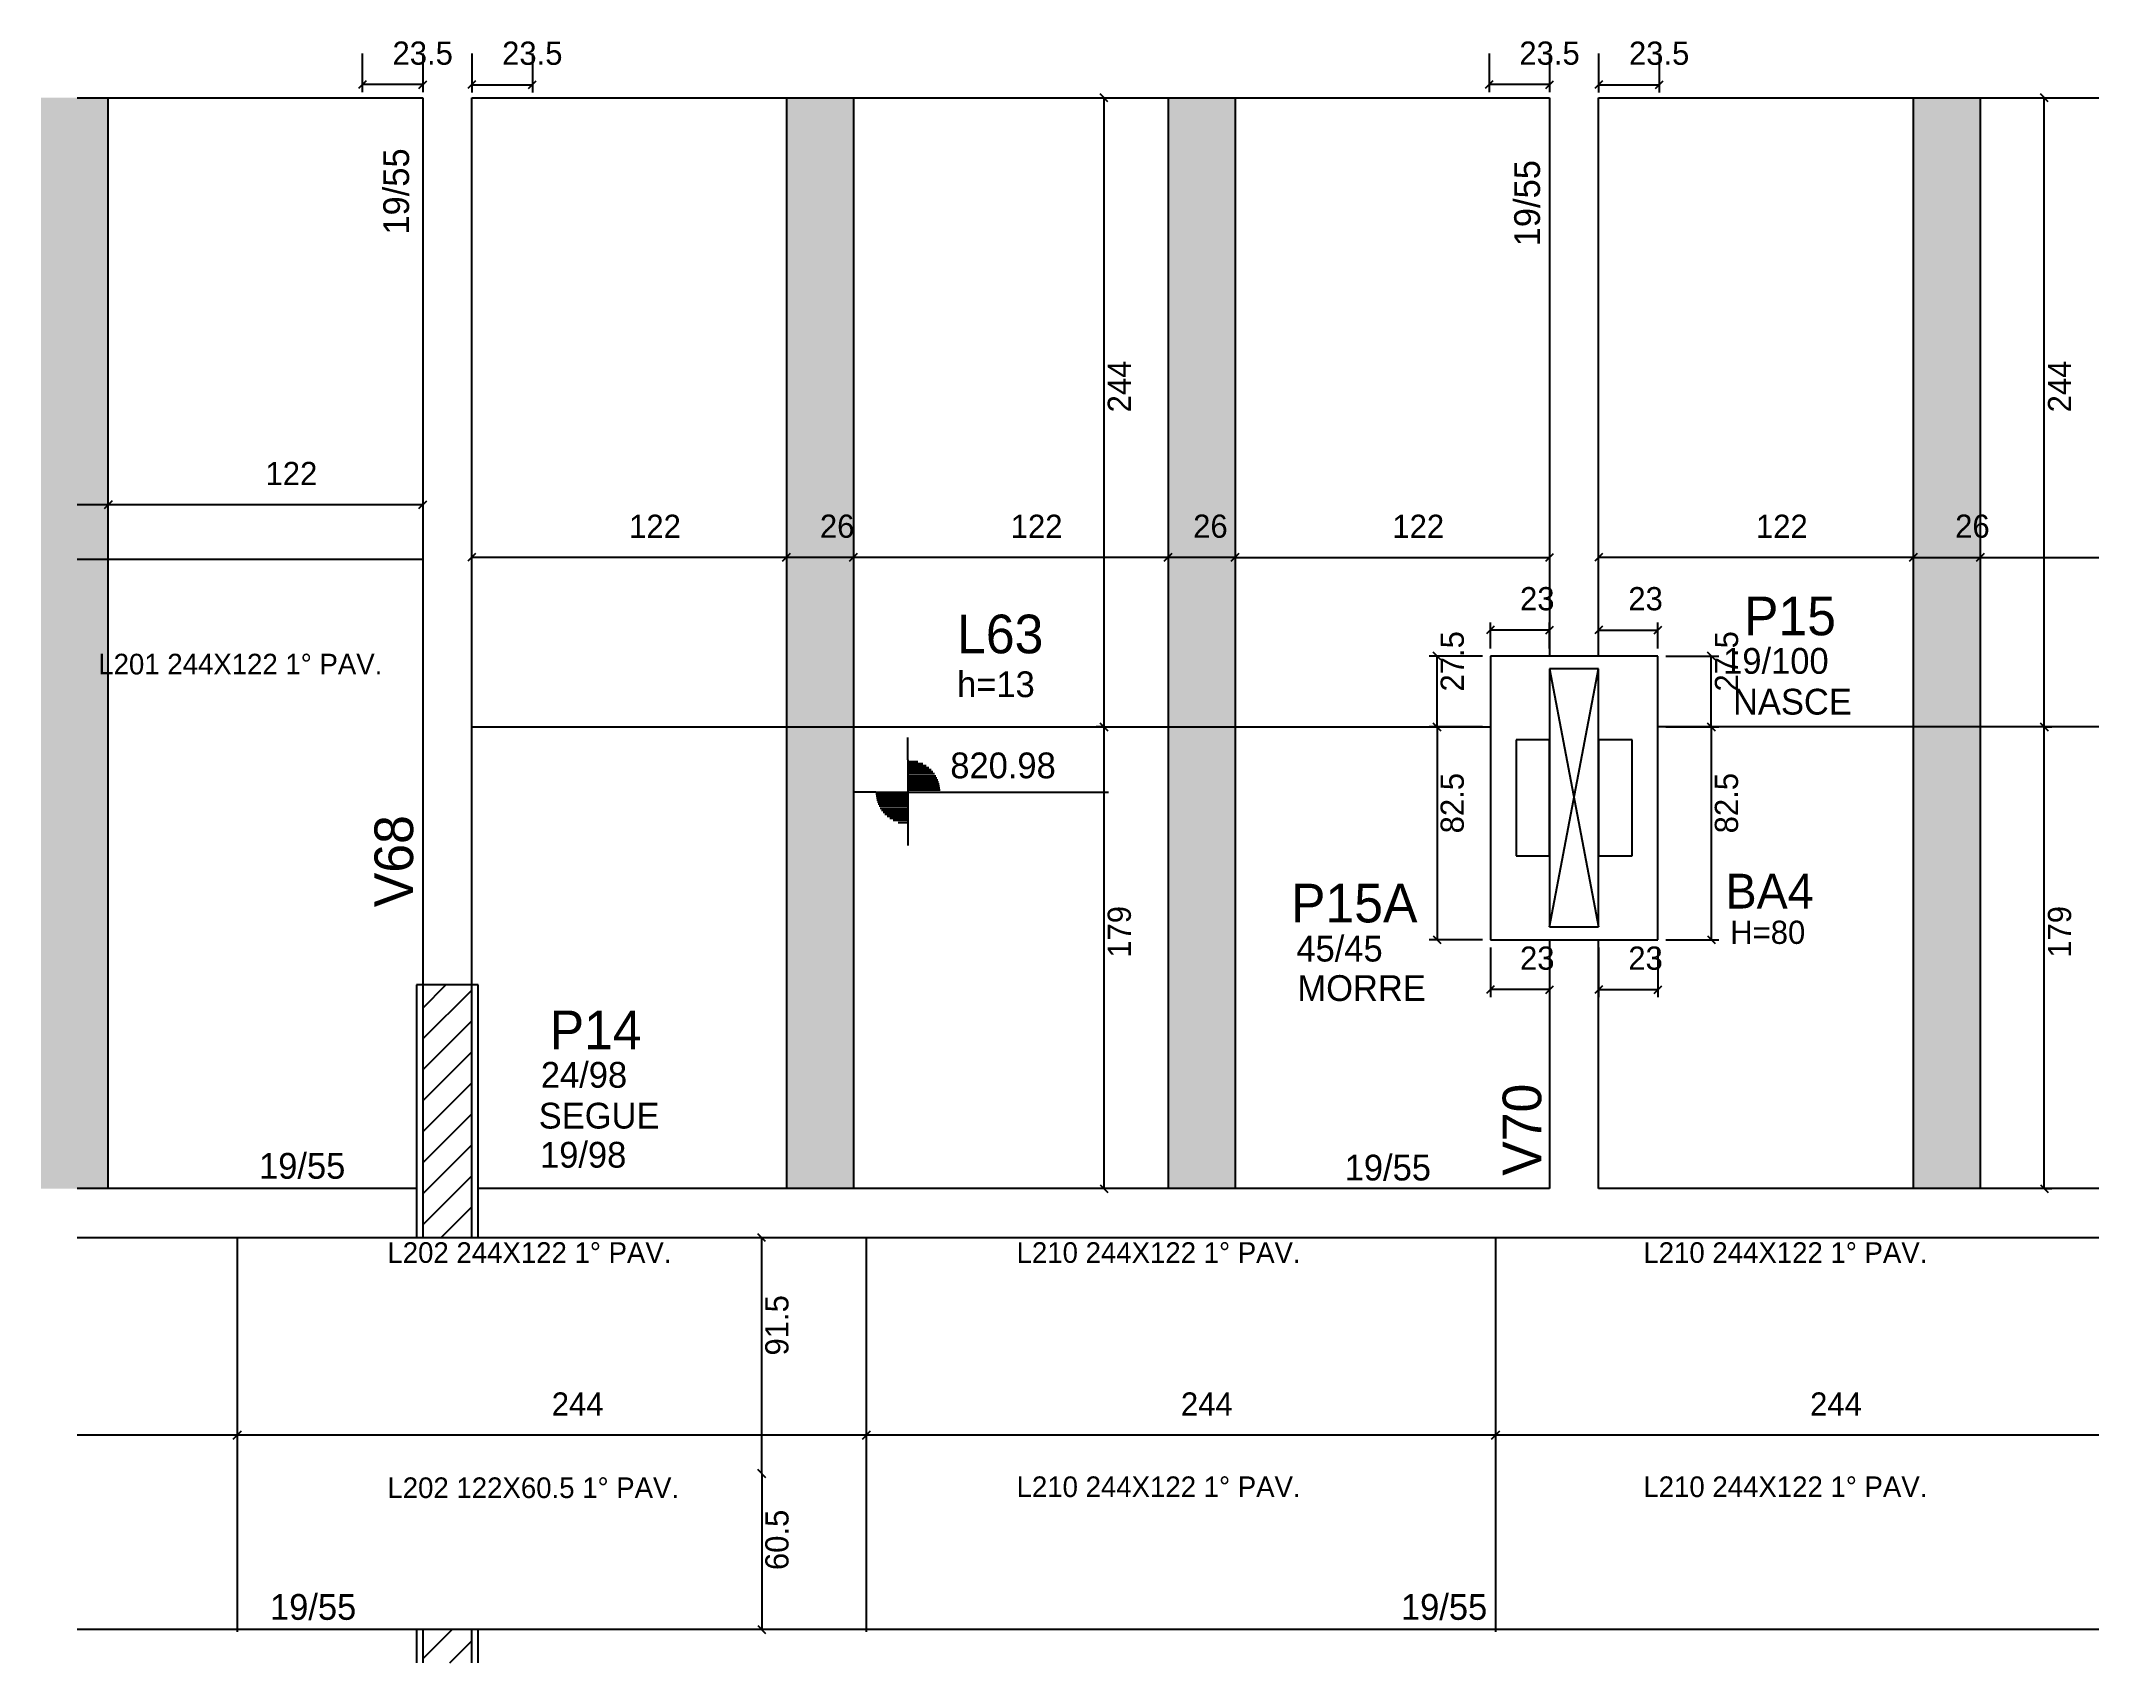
# Model space of a CAD drawing. Header units: metres. Extents: x 5408 to 6206, y 2513 to 3142.
import ezdxf

# ---------------------------------------------------------------- set-up
doc = ezdxf.new("R2010")
doc.units = ezdxf.units.M
for name, color, linetype in [('1', 7, 'Continuous'), ('3', 7, 'Continuous'), ('4', 7, 'Continuous'), ('7', 7, 'Continuous'), ('AUX00', 7, 'Continuous'), ('Hachura', 7, 'Continuous'), ('Painéis', 7, 'Continuous')]:
    doc.layers.add(name, color=color, linetype=linetype)

msp = doc.modelspace()

# ---------------------------------------------------------------- hatches: boundary and pattern name
at = {"layer": 'Hachura'}
h = msp.add_hatch(color=7, dxfattribs=at)
h.dxf.hatch_style = 1
h.paths.add_polyline_path([(5434.16, 3120.17), (5408.16, 3120.17), (5408.16, 2697.17), (5434.16, 2697.17), (5434.16, 3120.17)])
h = msp.add_hatch(color=7, dxfattribs=at)
h.dxf.hatch_style = 1
h.paths.add_polyline_path([(5723.16, 2697.17), (5697.16, 2697.17), (5697.16, 3120.17), (5723.16, 3120.17), (5723.16, 2697.17)])
h = msp.add_hatch(color=7, dxfattribs=at)
h.dxf.hatch_style = 1
h.paths.add_polyline_path([(5871.16, 2697.17), (5845.16, 2697.17), (5845.16, 3120.17), (5871.16, 3120.17), (5871.16, 2697.17)])
h = msp.add_hatch(color=7, dxfattribs=at)
h.dxf.hatch_style = 1
h.paths.add_polyline_path([(6134.16, 2697.17), (6160.16, 2697.17), (6160.16, 3120.17), (6134.16, 3120.17), (6134.16, 2697.17)])

# ---------------------------------------------------------------- linework, layer by layer
at = {"layer": '1', "color": 1, "lineweight": 25}
for p, q in [((5993.16, 2798.67), (6012.16, 2898.67)), ((5993.16, 2898.67), (6012.16, 2798.67))]:
    msp.add_line(p, q, dxfattribs=at)
at = {"layer": '3', "color": 3, "lineweight": 25}
for p, q in [((5744.32, 2863.45), (5744.32, 2872.03)), ((5744.32, 2863.45), (5744.32, 2838.45)), ((5744.32, 2862.84), (5748.17, 2862.84)), ((5744.32, 2862.05), (5750.07, 2862.05)), ((5744.32, 2861.25), (5751.39, 2861.25)), ((5744.32, 2860.46), (5752.43, 2860.46)), ((5744.32, 2859.67), (5753.28, 2859.67)), ((5744.32, 2858.87), (5753.98, 2858.87)), ((5744.32, 2858.08), (5754.58, 2858.08)), ((5744.32, 2857.29), (5755.09, 2857.29)), ((5731.82, 2850.95), (5723.11, 2850.95)), ((5731.82, 2850.95), (5756.82, 2850.95)), ((5744.32, 2850.15), (5731.82, 2850.15)), ((5744.32, 2849.36), (5731.92, 2849.36)), ((5744.32, 2856.5), (5755.52, 2856.5)), ((5744.32, 2855.7), (5755.88, 2855.7)), ((5744.32, 2854.91), (5756.18, 2854.91)), ((5744.32, 2854.12), (5756.41, 2854.12)), ((5744.32, 2853.32), (5756.59, 2853.32)), ((5744.32, 2852.53), (5756.72, 2852.53)), ((5744.32, 2851.74), (5756.82, 2851.74)), ((5756.82, 2850.95), (5822.13, 2850.95)), ((5744.32, 2848.57), (5732.05, 2848.57)), ((5744.32, 2847.77), (5732.23, 2847.77)), ((5744.32, 2846.98), (5732.47, 2846.98)), ((5744.32, 2846.19), (5732.76, 2846.19)), ((5744.32, 2845.4), (5733.12, 2845.4)), ((5744.32, 2844.6), (5733.55, 2844.6)), ((5744.32, 2843.81), (5734.06, 2843.81)), ((5744.32, 2843.02), (5734.66, 2843.02)), ((5744.32, 2842.22), (5735.37, 2842.22)), ((5744.32, 2841.43), (5736.21, 2841.43)), ((5744.32, 2840.64), (5737.25, 2840.64)), ((5744.32, 2839.85), (5738.57, 2839.85)), ((5744.32, 2839.05), (5740.47, 2839.05)), ((5744.32, 2838.45), (5744.32, 2830.23)), ((5556.16, 2767.19), (5565.13, 2776.17)), ((5556.16, 2755.17), (5575.16, 2774.17)), ((5556.16, 2743.15), (5575.16, 2762.15)), ((5556.16, 2731.13), (5575.16, 2750.13)), ((5556.16, 2719.11), (5575.16, 2738.11)), ((5556.16, 2707.09), (5575.16, 2726.09)), ((5556.16, 2695.07), (5575.16, 2714.07)), ((5556.16, 2683.05), (5575.16, 2702.05)), ((5563.29, 2678.17), (5575.16, 2690.03)), ((5556.16, 2514.76), (5567.56, 2526.17)), ((5566.66, 2513.24), (5575.16, 2521.74))]:
    msp.add_line(p, q, dxfattribs=at)
for points in [[(5422.16, 3120.17), (5556.16, 3120.17)], [(5556.16, 3120.17), (5556.16, 2776.17)], [(5575.16, 3120.17), (5993.16, 3120.17)], [(5575.16, 2776.17), (5575.16, 3120.17)], [(5993.16, 3120.17), (5993.16, 2903.67)], [(6012.16, 3120.17), (6206.14, 3120.17)], [(6012.16, 2903.67), (6012.16, 3120.17)], [(6035.16, 2903.67), (5970.16, 2903.67)], [(5970.16, 2903.67), (5970.16, 2793.67)], [(6035.16, 2793.67), (6035.16, 2903.67)], [(5970.16, 2793.67), (6035.16, 2793.67)], [(5993.16, 2793.67), (5993.16, 2697.17)], [(6012.16, 2697.17), (6012.16, 2793.67)], [(5553.66, 2697.17), (5422.16, 2697.17)], [(5993.16, 2697.17), (5577.66, 2697.17)], [(6206.14, 2697.17), (6012.16, 2697.17)], [(5422.16, 2678.17), (5553.66, 2678.17)], [(5577.66, 2678.17), (6002.66, 2678.17)], [(6002.66, 2678.17), (6206.14, 2678.17)], [(5553.66, 2526.17), (5422.16, 2526.17)], [(6002.66, 2526.17), (5577.66, 2526.17)], [(6206.14, 2526.17), (6002.66, 2526.17)]]:
    msp.add_lwpolyline(points, dxfattribs=at)
at = {"layer": '7', "color": 7, "lineweight": 25}
for points in [[(6012.16, 2898.67), (5993.16, 2898.67)], [(5993.16, 2898.67), (5993.16, 2798.67)], [(6012.16, 2798.67), (6012.16, 2898.67)], [(5993.16, 2871.17), (5980.16, 2871.17)], [(5980.16, 2871.17), (5980.16, 2826.17)], [(5993.16, 2826.17), (5993.16, 2871.17)], [(6025.16, 2871.17), (6012.16, 2871.17)], [(6012.16, 2871.17), (6012.16, 2826.17)], [(6025.16, 2826.17), (6025.16, 2871.17)], [(5980.16, 2826.17), (5993.16, 2826.17)], [(6012.16, 2826.17), (6025.16, 2826.17)], [(5993.16, 2798.67), (6012.16, 2798.67)], [(5577.66, 2776.17), (5553.66, 2776.17)], [(5553.66, 2776.17), (5553.66, 2678.17)], [(5575.16, 2776.17), (5556.16, 2776.17)], [(5556.16, 2776.17), (5556.16, 2678.17)], [(5575.16, 2678.17), (5575.16, 2776.17)], [(5577.66, 2678.17), (5577.66, 2776.17)], [(5553.66, 2678.17), (5577.66, 2678.17)], [(5556.16, 2678.17), (5575.16, 2678.17)], [(5577.66, 2526.17), (5553.66, 2526.17)], [(5553.66, 2526.17), (5553.66, 2513.24)], [(5575.16, 2526.17), (5556.16, 2526.17)], [(5556.16, 2526.17), (5556.16, 2513.24)], [(5575.16, 2513.24), (5575.16, 2526.17)], [(5577.66, 2513.24), (5577.66, 2526.17)]]:
    msp.add_lwpolyline(points, dxfattribs=at)
at = {"layer": 'Painéis', "color": 4, "lineweight": 25}
for p, q in [((5532.66, 3137.31), (5532.66, 3122.31)), ((5556.16, 3137.31), (5556.16, 3122.31)), ((5575.16, 3137.31), (5575.16, 3122.26)), ((5598.66, 3137.31), (5598.66, 3122.26)), ((5969.66, 3137.31), (5969.66, 3122.31)), ((5993.16, 3137.31), (5993.16, 3122.31)), ((6012.16, 3137.31), (6012.16, 3122.26)), ((6035.66, 3137.31), (6035.66, 3122.26)), ((5556.16, 3125.31), (5532.66, 3125.31)), ((5575.16, 3125.26), (5598.66, 3125.26)), ((5820.34, 2876.17), (5820.34, 3120.17)), ((5993.16, 3125.31), (5969.66, 3125.31)), ((6012.16, 3125.26), (6035.66, 3125.26)), ((6184.97, 2876.17), (6184.97, 3120.17)), ((5556.16, 2976.79), (5556.16, 2959.42)), ((5422.16, 2962.42), (5434.16, 2962.42)), ((5434.16, 2962.42), (5556.16, 2962.42)), ((5697.16, 2941.95), (5575.16, 2941.95)), ((5723.16, 2941.95), (5697.16, 2941.95)), ((5845.16, 2941.95), (5723.16, 2941.95)), ((5871.16, 2941.95), (5845.16, 2941.95)), ((5871.16, 2941.95), (5993.16, 2941.95)), ((6134.16, 2941.95), (6012.16, 2941.95)), ((6134.16, 2941.95), (6160.16, 2941.95)), ((6160.16, 2941.95), (6206.14, 2941.95)), ((5970.16, 2906.67), (5970.16, 2916.73)), ((5993.16, 2913.73), (5970.16, 2913.73)), ((5993.16, 2906.67), (5993.16, 2916.73)), ((6012.16, 2906.67), (6012.16, 2916.73)), ((6012.16, 2913.73), (6035.16, 2913.73)), ((6035.16, 2906.67), (6035.16, 2916.73)), ((5967.16, 2903.67), (5946.48, 2903.67)), ((5949.48, 2876.17), (5949.48, 2903.67)), ((6038.16, 2903.67), (6058.83, 2903.67)), ((6055.83, 2876.17), (6055.83, 2903.67)), ((5820.28, 2876.17), (5817.34, 2876.17)), ((5820.34, 2697.17), (5820.34, 2876.17)), ((5967.16, 2876.17), (5946.48, 2876.17)), ((5967.16, 2876.17), (5946.48, 2876.17)), ((5949.48, 2876.17), (5949.48, 2793.67)), ((6038.16, 2876.17), (6058.83, 2876.17)), ((6038.16, 2876.17), (6058.83, 2876.17)), ((6055.83, 2876.17), (6055.83, 2793.67)), ((6184.97, 2697.17), (6184.97, 2876.17)), ((6185.03, 2876.17), (6187.97, 2876.17)), ((5967.16, 2793.67), (5946.48, 2793.67)), ((6038.16, 2793.67), (6058.83, 2793.67)), ((5970.16, 2790.67), (5970.16, 2771.34)), ((5993.16, 2790.67), (5993.16, 2771.34)), ((6012.16, 2790.67), (6012.16, 2771.34)), ((6035.16, 2790.67), (6035.16, 2771.34)), ((5993.16, 2774.34), (5970.16, 2774.34)), ((6012.16, 2774.34), (6035.16, 2774.34)), ((5820.28, 2697.17), (5817.34, 2697.17)), ((6185.03, 2697.17), (6187.97, 2697.17)), ((5687.59, 2586.67), (5687.59, 2678.17)), ((5484.16, 2601.54), (5422.16, 2601.54)), ((5728.16, 2601.54), (5484.16, 2601.54)), ((5972.16, 2601.54), (5728.16, 2601.54)), ((6206.14, 2601.54), (5972.16, 2601.54)), ((5687.59, 2586.67), (5687.59, 2526.17))]:
    msp.add_line(p, q, dxfattribs=at)
at = {"layer": 'Painéis', "color": 200, "lineweight": 25}
for p, q in [((5434.16, 2697.17), (5434.16, 3120.17)), ((5697.16, 3120.17), (5697.16, 2697.17)), ((5723.16, 3120.17), (5723.16, 2697.17)), ((5845.16, 3120.17), (5845.16, 2697.17)), ((5871.16, 3120.17), (5871.16, 2697.17)), ((6134.16, 3120.17), (6134.16, 2697.17)), ((6160.16, 3120.17), (6160.16, 2697.17)), ((5556.16, 2941.17), (5422.16, 2941.17)), ((5575.16, 2876.17), (5970.16, 2876.17)), ((6206.14, 2876.17), (6035.16, 2876.17)), ((5484.16, 2678.17), (5484.16, 2525.24)), ((5728.16, 2678.17), (5728.16, 2525.24)), ((5972.16, 2678.17), (5972.16, 2525.24))]:
    msp.add_line(p, q, dxfattribs=at)
at = {"layer": 'Painéis', "color": 0, "lineweight": 25}
for p, q in [((5534.16, 3126.81), (5531.16, 3123.81)), ((5554.66, 3123.81), (5557.66, 3126.81)), ((5576.66, 3126.76), (5573.66, 3123.76)), ((5597.16, 3123.76), (5600.16, 3126.76)), ((5821.84, 3118.67), (5818.84, 3121.67)), ((5971.16, 3126.81), (5968.16, 3123.81)), ((5991.66, 3123.81), (5994.66, 3126.81)), ((6013.66, 3126.76), (6010.66, 3123.76)), ((6034.16, 3123.76), (6037.16, 3126.76)), ((6186.47, 3118.67), (6183.47, 3121.67)), ((5432.66, 2960.92), (5435.66, 2963.92)), ((5435.66, 2963.92), (5432.66, 2960.92)), ((5554.66, 2960.92), (5557.66, 2963.92)), ((5576.66, 2943.45), (5573.66, 2940.45)), ((5698.66, 2943.45), (5695.66, 2940.45)), ((5695.66, 2940.45), (5698.66, 2943.45)), ((5724.66, 2943.45), (5721.66, 2940.45)), ((5721.66, 2940.45), (5724.66, 2943.45)), ((5843.66, 2940.45), (5846.66, 2943.45)), ((5846.66, 2943.45), (5843.66, 2940.45)), ((5869.66, 2940.45), (5872.66, 2943.45)), ((5872.66, 2943.45), (5869.66, 2940.45)), ((5991.66, 2940.45), (5994.66, 2943.45)), ((6013.66, 2943.45), (6010.66, 2940.45)), ((6135.66, 2943.45), (6132.66, 2940.45)), ((6132.66, 2940.45), (6135.66, 2943.45)), ((6161.66, 2943.45), (6158.66, 2940.45)), ((6158.66, 2940.45), (6161.66, 2943.45)), ((5971.66, 2915.23), (5968.66, 2912.23)), ((5991.66, 2912.23), (5994.66, 2915.23)), ((6013.66, 2915.23), (6010.66, 2912.23)), ((6033.66, 2912.23), (6036.66, 2915.23)), ((5950.98, 2902.17), (5947.98, 2905.17)), ((6057.33, 2902.17), (6054.33, 2905.17)), ((5821.84, 2874.67), (5818.84, 2877.67)), ((5818.84, 2877.67), (5821.84, 2874.67)), ((5947.98, 2877.67), (5950.98, 2874.67)), ((5950.98, 2874.67), (5947.98, 2877.67)), ((6054.33, 2877.67), (6057.33, 2874.67)), ((6057.33, 2874.67), (6054.33, 2877.67)), ((6186.47, 2874.67), (6183.47, 2877.67)), ((6183.47, 2877.67), (6186.47, 2874.67)), ((5947.98, 2795.17), (5950.98, 2792.17)), ((6054.33, 2795.17), (6057.33, 2792.17)), ((5971.66, 2775.84), (5968.66, 2772.84)), ((5991.66, 2772.84), (5994.66, 2775.84)), ((6013.66, 2775.84), (6010.66, 2772.84)), ((6033.66, 2772.84), (6036.66, 2775.84)), ((5818.84, 2698.67), (5821.84, 2695.67)), ((6183.47, 2698.67), (6186.47, 2695.67)), ((5689.09, 2676.67), (5686.09, 2679.67)), ((5485.66, 2603.04), (5482.66, 2600.04)), ((5482.66, 2600.04), (5485.66, 2603.04)), ((5729.66, 2603.04), (5726.66, 2600.04)), ((5726.66, 2600.04), (5729.66, 2603.04)), ((5973.66, 2603.04), (5970.66, 2600.04)), ((5970.66, 2600.04), (5973.66, 2603.04)), ((5686.09, 2588.17), (5689.09, 2585.17)), ((5689.09, 2585.17), (5686.09, 2588.17)), ((5686.09, 2527.67), (5689.09, 2524.67))]:
    msp.add_line(p, q, dxfattribs=at)

# ---------------------------------------------------------------- texts
at = {"layer": '3', "color": 3, "lineweight": 25}
for p in [(5550.82, 3067.1), (5989.41, 3062.56)]:
    msp.add_text('19/55', height=10, rotation=90, dxfattribs=at).set_placement(p)
for s, height, p in [('19/100', 10, (6060.45, 2896.8)), ('h=13', 10, (5763.36, 2887.74)), ('NASCE', 10, (6064.27, 2880.98)), ('820.98', 10, (5760.73, 2856.27)), ('H=80', 9, (6063.18, 2792.05)), ('45/45', 10, (5894.94, 2785.21)), ('MORRE', 10, (5895.35, 2769.92)), ('24/98', 10, (5601.94, 2736.27)), ('SEGUE', 10, (5601.12, 2720.44)), ('19/98', 10, (5601.62, 2705.28)), ('19/55', 10, (5492.65, 2700.98)), ('19/55', 10, (5913.67, 2700.3)), ('19/55', 10, (5496.9, 2529.92)), ('19/55', 10, (5935.49, 2529.92))]:
    msp.add_text(s, height=height, dxfattribs=at).set_placement(p)
at = {"layer": '4', "color": 4, "lineweight": 25}
for s, height, p in [('P15', 15, (6068.51, 2911.73)), ('L63', 15, (5763.36, 2904.74)), ('BA4', 13.5, (6061.39, 2805.76)), ('P15A', 15, (5892.84, 2800.38)), ('P14', 15, (5605.35, 2751.2))]:
    msp.add_text(s, height=height, dxfattribs=at).set_placement(p)
for s, p in [('V68', (5552.41, 2806.29)), ('V70', (5989.91, 2702.14))]:
    msp.add_text(s, height=15, rotation=90, dxfattribs=at).set_placement(p)
at = {"layer": 'AUX00', "color": 7, "lineweight": 25}
for s, p in [('L201^J244X122^J1° PAV.', (5430.31, 2896.56)), ('L202^J244X122^J1° PAV.', (5542.43, 2668.35)), ('L210^J244X122^J1° PAV.', (5786.43, 2668.35)), ('L210^J244X122^J1° PAV.', (6029.49, 2668.35)), ('L210^J244X122^J1° PAV.', (5786.43, 2577.53)), ('L210^J244X122^J1° PAV.', (6029.49, 2577.53)), ('L202^J122X60.5^J1° PAV.', (5542.43, 2577.15))]:
    msp.add_text(s, height=8, dxfattribs=at).set_placement(p)
at = {"layer": 'Painéis', "color": 240, "lineweight": 25}
for s, p in [('23.5', (5544.41, 3133)), ('23.5', (5586.91, 3132.96)), ('23.5', (5981.41, 3133)), ('23.5', (6023.91, 3132.96)), ('122', (5495.16, 2969.97)), ('122', (5636.16, 2949.5)), ('26', (5710.16, 2949.54)), ('122', (5784.16, 2949.5)), ('26', (5854.91, 2949.54)), ('122', (5932.16, 2949.5)), ('122', (6073.16, 2949.5)), ('26', (6150.41, 2949.54)), ('23', (5981.66, 2921.42)), ('23', (6023.66, 2921.42)), ('23', (5981.66, 2782.03)), ('23', (6023.66, 2782.03)), ('244', (5606.16, 2609.11)), ('244', (5850.16, 2609.11)), ('244', (6094.16, 2609.11))]:
    msp.add_text(s, height=9, dxfattribs=at).set_placement(p)
for s, p in [('244', (5830.78, 2998.17)), ('244', (6195.4, 2998.17)), ('27.5', (5959.88, 2889.92)), ('27.5', (6066.23, 2889.92)), ('82.5', (5959.86, 2834.92)), ('82.5', (6066.21, 2834.92)), ('179', (5830.75, 2786.67)), ('179', (6195.38, 2786.67)), ('91.5', (5697.96, 2632.42)), ('60.5', (5697.99, 2549.21))]:
    msp.add_text(s, height=9, rotation=90, dxfattribs=at).set_placement(p)

doc.saveas('drawing.dxf')
